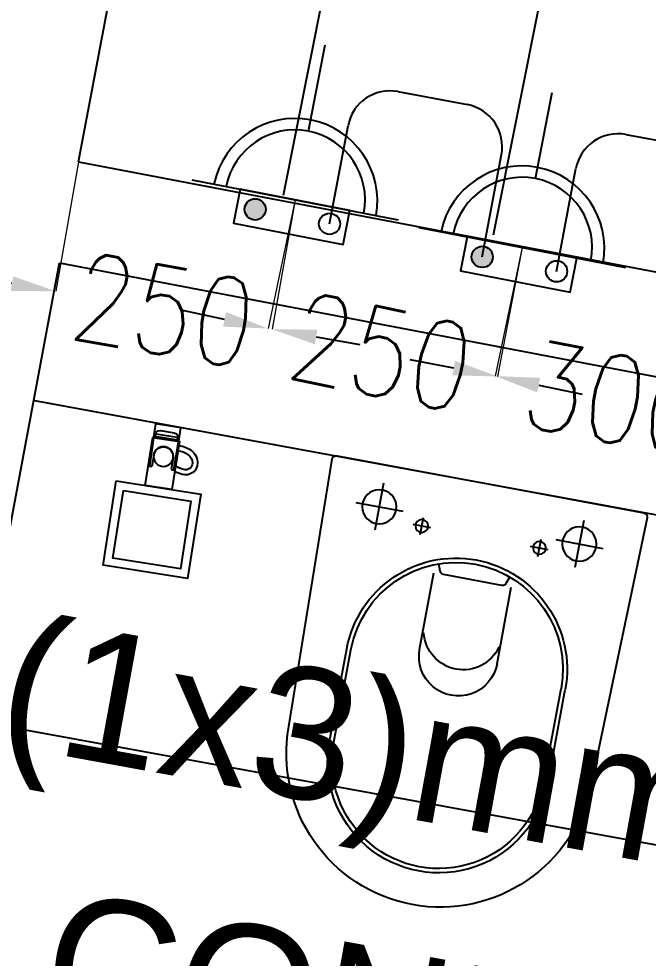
# Model space of a CAD drawing. Extents: x -678889171 to 586587, y -792238163 to 335485.
# Drawn here: x 57280 to 58016, y 30648 to 31747 of the extents above; entities that cross this region are included whole.
import ezdxf
from ezdxf import colors
from ezdxf.entities.mleader import LeaderData, LeaderLine
from ezdxf.math import Vec2, Vec3

# ---------------------------------------------------------------- set-up
doc = ezdxf.new("R2010")
doc.units = 0
doc.header["$MEASUREMENT"] = 0
doc.set_wipeout_variables(frame=1)
doc.layers.get('Defpoints').update_dxf_attribs({"color": 252})
for name, color, linetype in [('1', 8, 'Continuous'), ('E-POW-BLOCK', 4, 'Continuous'), ('E-TEXT', 3, 'Continuous'), ('XR-A-9TH-FLOOR$0$A-ANNO-SYMB', 252, 'Continuous'), ('XR-Typ21$0$A-WALL', 252, 'Continuous'), ('XR-Typ21$0$I-FURN', 252, 'Continuous'), ('XR-Typ21$0$XR-A-2ND-FURN$0$XR-A-TYP-2-3-5-6-7-9$0$A-FURN-SANT', 252, 'Continuous')]:
    doc.layers.add(name, color=color, linetype=linetype)
doc.styles.get("Standard").update_dxf_attribs({"font": 'arial.ttf'})
doc.styles.add('Work$0$E-M.MODUL', font='romans.shx', dxfattribs={"width": 0.8})
doc.dimstyles.new('Work$0$S-DIM', dxfattribs={"dimscale": 500, "dimtxt": 0.2065, "dimasz": 0.104, "dimexe": 0, "dimexo": 0, "dimgap": 0, "dimtad": 0, "dimdec": 0, "dimzin": 0, "dimdsep": 46, "dimtxsty": 'Work$0$E-M.MODUL', "dimcen": 0.25, "dimclrd": 5, "dimclre": 5, "dimclrt": 1, "dimadec": 0, "dimazin": 0, "dimtfac": 1, "dimtdec": 0, "dimtofl": 0, "dimtmove": 0, "dimatfit": 3, "dimfxl": 1, "dimtolj": 1, "dimtzin": 0, "dimlwe": 13, "dimarcsym": 0})

# ---------------------------------------------------------------- blocks, each defined once
blk = doc.blocks.new('SO1 WP')
at = {"layer": 'E-POW-BLOCK'}
h = blk.add_hatch(color=3, dxfattribs=at)
h.dxf.hatch_style = 1
edge = h.paths.add_edge_path()
edge.add_arc((-0.1064295025979398, -0.0481463273482458), 0.03025259035537483, 0, 360)
at = {"layer": 'E-POW-BLOCK', "color": 3}
for p, q in [((1.4210854715202e-14, 0.2000001000000591), (0, 0.4500002250000605)), ((-0.3000001499999954, 7.105427357601002e-14), (0.3000001499999954, 1.598721155460225e-14))]:
    blk.add_line(p, q, dxfattribs=at)
blk.add_lwpolyline([(0.1593095883453804, 4.352074256530614e-14), (-0.1593095883453804, 4.352074256530614e-14), (-0.1593095883453804, -0.09876317676643558), (0.1593095883453804, -0.09876317676643558)], close=True, dxfattribs=at)
for centre in [(-0.1064295025979398, -0.0481463273482458), (0.1096454942411166, -0.0481463273482458)]:
    blk.add_circle(centre, 0.03025259035537483, dxfattribs=at)
for centre, radius, start, end in [((0, -0.002806461197749854), 0.2353418572437975, 0.6832706906615592, 179.3167293093385), ((0, 1.598721155460225e-14), 0.2000001000000002, 0, 180)]:
    blk.add_arc(centre, radius, start, end, dxfattribs=at)
blk = doc.blocks.new('*D3240')
at = {"layer": '1', "color": 5, "lineweight": 13, "transparency": 16777216}
for p, q in [((57868.95037616943, 31479.57545888209), (57840.11610276866, 31328.69760540619)), ((58145.25315143321, 31426.77122300649), (58116.41887803245, 31275.89336953058))]:
    blk.add_line(p, q, dxfattribs=at)
at = {"layer": '1', "color": 5, "lineweight": -2, "transparency": 16777216}
for p, q in [((57789.04045754941, 31338.45867427378), (57737.96481233017, 31348.21974314137)), ((58167.49452325169, 31266.132300663), (58218.57016847093, 31256.37123179541))]:
    blk.add_line(p, q, dxfattribs=at)
at = {"layer": '1', "color": 5, "transparency": 16777216}
for points in [[(57790.66730236068, 31346.97128181031), (57787.41361273815, 31329.94606673724), (57840.11610276866, 31328.69760540619)], [(58169.12136806296, 31274.64490819953), (58165.86767844042, 31257.61969312646), (58116.41887803245, 31275.89336953058)]]:
    blk.add_solid(points, dxfattribs=at)
at = {"layer": 'Defpoints', "color": 0, "transparency": 16777216}
for p in [(57868.95037616943, 31479.57545888209, 0.0002706056242763123), (58145.25315143321, 31426.77122300649, 0.0002706056242763122), (57840.11610276866, 31328.69760540619)]:
    blk.add_point(p, dxfattribs=at)
at = {"layer": '1', "color": 1, "transparency": 16777216, "insert": (57978.26749040055, 31302.29548746839), "char_height": 103.25, "attachment_point": 5, "rotation": 349.18066051705796, "style": 'Work$0$E-M.MODUL'}
blk.add_mtext('\\A1;300', dxfattribs=at)
blk = doc.blocks.new('*D3241')
at = {"layer": '1', "color": 5, "lineweight": 13, "transparency": 16777216}
for p, q in [((57603.3689346478, 31535.15764218355), (57571.88917317989, 31384.74180867696)), ((57868.95037616938, 31479.57545888211), (57837.47061470148, 31329.15962537552))]:
    blk.add_line(p, q, dxfattribs=at)
at = {"layer": '1', "color": 5, "lineweight": -2, "transparency": 16777216}
for p, q in [((57520.9918827495, 31395.3938426069), (57470.09459231911, 31406.04587653683)), ((57888.36790513188, 31318.50759144559), (57939.26519556226, 31307.85555751566))]:
    blk.add_line(p, q, dxfattribs=at)
at = {"layer": '1', "color": 5, "transparency": 16777216}
for points in [[(57522.76722173782, 31403.8767243453), (57519.21654376118, 31386.9109608685), (57571.88917317989, 31384.74180867696)], [(57890.1432441202, 31326.99047318399), (57886.59256614355, 31310.02470970719), (57837.47061470148, 31329.15962537552)]]:
    blk.add_solid(points, dxfattribs=at)
at = {"layer": 'Defpoints', "color": 0, "transparency": 16777216}
for p in [(57603.3689346478, 31535.15764218355, 4.235756616695203e-06), (57868.95037616938, 31479.57545888211), (57571.88917317989, 31384.74180867696)]:
    blk.add_point(p, dxfattribs=at)
at = {"layer": '1', "color": 1, "transparency": 16777216, "insert": (57704.67989394069, 31356.95071702624), "char_height": 103.25, "attachment_point": 5, "rotation": 348.17946861281234, "style": 'Work$0$E-M.MODUL'}
blk.add_mtext('\\A1;250', dxfattribs=at)
blk = doc.blocks.new('*D3242')
at = {"layer": '1', "color": 5, "lineweight": 13, "transparency": 16777216}
for p, q in [((57350.08578882369, 31579.56340666041), (57323.56244097132, 31428.27861152224)), ((57603.3689346478, 31535.15764218355), (57576.84558679543, 31383.87284704538))]:
    blk.add_line(p, q, dxfattribs=at)
at = {"layer": '1', "color": 5, "lineweight": -2, "transparency": 16777216}
for p, q in [((57272.34364778923, 31437.25832337567), (57221.12485460715, 31446.23803522911)), ((57628.06437997751, 31374.89313519194), (57679.28317315959, 31365.9134233385))]:
    blk.add_line(p, q, dxfattribs=at)
at = {"layer": '1', "color": 5, "transparency": 16777216}
for points in [[(57273.84026643147, 31445.79478890602), (57270.84702914699, 31428.72185784532), (57323.56244097132, 31428.27861152224)], [(57629.56099861975, 31383.42960072228), (57626.56776133527, 31366.35666966159), (57576.84558679543, 31383.87284704538)]]:
    blk.add_solid(points, dxfattribs=at)
at = {"layer": 'Defpoints', "color": 0, "transparency": 16777216}
for p in [(57350.08578882369, 31579.56340666041), (57603.3689346478, 31535.15764218355), (57576.84558679543, 31383.87284704538)]:
    blk.add_point(p, dxfattribs=at)
at = {"layer": '1', "color": 1, "transparency": 16777216, "insert": (57450.20401388338, 31406.0757292838), "char_height": 103.25, "attachment_point": 5, "rotation": 350.05592977468996, "style": 'Work$0$E-M.MODUL'}
blk.add_mtext('\\A1;250', dxfattribs=at)
blk = doc.blocks.new('XR-Typ21$0$XR-A-2ND-FURN$0$XR-A-TYP-2-3-5-6-7-9$0$XREF_3BR$0$YHFH')
at = {"layer": 'XR-Typ21$0$XR-A-2ND-FURN$0$XR-A-TYP-2-3-5-6-7-9$0$A-FURN-SANT', "ltscale": 2}
for p, q in [((3812.90472576637, 8625.995324063944), (3812.904725766377, 8570.117917724765)), ((3784.966022596782, 8598.056620894346), (3840.843428935972, 8598.056620894346)), ((3825.904725766384, 8534.181573006), (3825.904725766377, 8555.194427499518)), ((3836.16129576417, 8545.05662089435), (3815.686777925352, 8545.05662089435)), ((3825.904725766377, 8415.931668782698), (3825.904725766391, 8394.91881428918)), ((3836.16129576417, 8405.056620894346), (3815.686777925352, 8405.056620894346)), ((3812.904725766377, 8387.995324063944), (3812.90472576637, 8332.117917724761)), ((3784.966022596775, 8360.056620894346), (3840.843428935972, 8360.05662089435))]:
    blk.add_line(p, q, dxfattribs=at)
at = {"layer": 'XR-Typ21$0$XR-A-2ND-FURN$0$XR-A-TYP-2-3-5-6-7-9$0$A-FURN-SANT'}
for p, q in [((4093.318152924556, 8605.058062821507), (3983.318152924548, 8605.058062821507)), ((4093.31815292457, 8600.020741005119), (3983.318152924563, 8600.020741005115)), ((3873.75536358649, 8514.413557714804), (3865.712571836673, 8517.30256822177)), ((3968.296556060784, 8521.089024017667), (3877.06507869481, 8521.089024017667)), ((3877.06507869481, 8440.408196160875), (3877.065078694795, 8509.707929490556)), ((3873.755363586482, 8435.702567936612), (3865.712571836673, 8432.813557429654)), ((3968.296556060799, 8429.027101633757), (3877.06507869481, 8429.027101633761)), ((4093.318152924548, 8350.09538463789), (3983.318152924548, 8350.09538463789)), ((4093.318152924563, 8345.058062821503), (3983.318152924563, 8345.058062821503))]:
    blk.add_line(p, q, dxfattribs=at)
blk.add_lwpolyline([(3763.316938493008, 8292.557846203475, 0.4205564397225085), (3768.424772246864, 8287.558814909691), (4084.982381773851, 8295.065756483677, 0.9907966345221424), (4084.982381344111, 8655.05036917179), (3768.331118112881, 8662.558433476304, 0.4142021840473481), (3763.33111811665, 8657.558627717262)], format="xyb", close=True, dxfattribs=at)
for centre, radius in [((3812.904725766384, 8598.056620894356), 19.99999999999998), ((3825.904725766391, 8545.056620894356), 7.499999999999996), ((3825.904725766384, 8405.056620894353), 7.499999999999996), ((3812.904725766384, 8360.056620894367), 19.99999999999998)]:
    blk.add_circle(centre, radius, dxfattribs=at)
for centre, radius, start, end in [((3983.318152924556, 8475.058062821507), 129.9999999999999, 90, 270), ((4093.31815292457, 8475.058062821514), 129.9999999999999, 270, 90), ((3983.318152924556, 8475.058062821507), 124.9626781836075, 90, 270), ((4093.31815292457, 8475.058062821514), 124.9626781836075, 270, 90), ((3937.121731793326, 8475.05806282572), 46.03096119195252, 284.2033058497992, 75.79669414974553), ((3968.296556060784, 8475.05806282572), 46.03096119195252, 270, 90), ((3872.065078694781, 8509.707929490556), 4.999999999999996, 2.08440831604393e-10, 70.24146117172594), ((3872.06507869481, 8440.408196160879), 4.999999999999996, 289.7585388287368, 2.08440831604393e-10)]:
    blk.add_arc(centre, radius, start, end, dxfattribs=at)
blk = doc.blocks.new('XR-Typ21$0$XR-A-2ND-FURN$0$XR-A-TYP-2-3-5-6-7-9$0$Main builing-00$0$210915_PA_Layout$0$Xref_Tower B_01-09F|Gutter1')
blk.add_wipeout([(-3.5335283912730625e-15, 5.218048215738236e-15), (-3.536221063206738e-15, -0.09999999999999443), (0.09999999999999588, -0.09999999999999443), (0.09999999999999588, 5.218048215738236e-15)]).dxf.layer = 'XR-Typ21$0$XR-A-2ND-FURN$0$XR-A-TYP-2-3-5-6-7-9$0$A-FURN-SANT'
at = {"layer": 'XR-Typ21$0$XR-A-2ND-FURN$0$XR-A-TYP-2-3-5-6-7-9$0$A-FURN-SANT'}
for points in [[(-3.552713678800501e-15, 2.131628207280301e-14), (0.09999999999999432, 3.552713678800501e-14), (0.09999999999998721, -0.09999999999998721), (3.552713678800501e-15, -0.09999999999999432)], [(0.009999999999990905, -0.009999999999969589), (0.0899999999999892, -0.009999999999962483), (0.0899999999999892, -0.0899999999999821), (0.009999999999994458, -0.09000000000000341)]]:
    blk.add_lwpolyline(points, close=True, dxfattribs=at)
blk = doc.blocks.new('XR-Typ21$0$XR-A-2ND-FURN$0$XR-A-TYP-2-3-5-6-7-9$0$Main builing-00$0$210915_PA_Layout$0$A$C42064D30')
blk.add_wipeout([(15.733731434197349, -72.89869570488372), (15.733731434197347, -16.17671107478924), (14.843610379742755, -15.63896202632003), (14.843610379742755, 2.842170943040401e-14), (-14.999999999991685, 2.842170943040401e-14), (-14.84361037972565, -15.63896202631797), (-15.733731434184383, -16.17671107478924), (-15.733731434184383, -20.898287910705946), (-19.525531436030697, -20.98859253499512), (-24.6703164090636, -21.757753153135013), (-29.65303336820925, -23.417470579537095), (-34.11116686996726, -26.17771956409652), (-37.542189475590625, -29.89254255492439), (-40.13440322998623, -34.8141498868566), (-40.84719156921346, -39.28245073441954), (-40.39353715866314, -43.426931601156255), (-38.83824777124856, -47.118147472297935), (-36.37574672580065, -50.09700087441102), (-33.006034022302856, -52.16924130778352), (-28.53458917889419, -53.658688753232354), (-23.933528789600988, -53.52916076089544), (-19.13814224457729, -52.6873117883145), (-15.733731434184381, -51.74716434837318), (-15.733731434184381, -45.48286272738125), (-19.52689171911802, -46.53531299559798), (-24.970355993506416, -47.57145395667548), (-28.85862804357654, -47.57145395667548), (-31.126705770210066, -46.53531299559798), (-33.39478349684774, -44.527836558394455), (-34.62603401957997, -41.54894166749679), (-34.62603401957997, -37.98729527746728), (-33.783630134472354, -35.26745637122792), (-32.228340747074334, -32.48285346882787), (-29.830647474552123, -30.475377031630558), (-26.07208813344629, -28.467900594427036), (-21.924682154703397, -27.36699563718159), (-17.582852857162706, -26.78416116048163), (-15.733731434184383, -26.898776082637895), (-15.733731434184383, -20.898287910705946), (-15.733731434184381, -72.89869570488372)]).dxf.layer = 'XR-Typ21$0$XR-A-2ND-FURN$0$XR-A-TYP-2-3-5-6-7-9$0$A-FURN-SANT'
at = {"layer": 'XR-Typ21$0$XR-A-2ND-FURN$0$XR-A-TYP-2-3-5-6-7-9$0$A-FURN-SANT'}
for points in [[(-11.5, -49.99999999999272), (-14.5, -49.99999999998545), (-15, 1.455191522836685e-11), (15, 0), (14.5, -49.99999999999272), (11.5, -49.99999999999272)], [(-14.8436103797394, -15.63896202630713), (-15, 1.455191522836685e-11), (15, 0), (14.84361037973576, -15.63896202632168)], [(15.73373143418576, -16.17671107478236), (-15.73373143419303, -16.17671107477508)], [(-13.48002245897806, -14.81517732508655), (13.48002245897078, -14.81517732509383)], [(-12.37143378004839, -11.78954677021829), (12.37143378004112, -11.78954677021829)], [(-11.50000000000364, -36.39478649107332), (-11.5, -49.99999999999272)], [(11.5, -36.39478649108787), (11.5, -49.99999999999272)]]:
    blk.add_lwpolyline(points, dxfattribs=at)
blk.add_lwpolyline([(-15.73373143419303, -72.89869570486917), (15.73373143418576, -72.89869570487645), (15.73373143418576, -16.17671107478236), (13.48002245897078, -14.81517732509383), (12.37143378004112, -11.78954677021829), (12.94691208813674, -11.18102189560886), (12.94691208813674, -9.340956844011089), (10.9179794548545, -7.564353653237049), (8.159889159451268, -6.898122888465878), (-8.159889159454906, -6.898122888458602), (-10.91797945486178, -7.564353653229773), (-12.94691208814038, -9.340956843996537), (-12.94691208814038, -11.18102189560159), (-12.37143378004839, -11.78954677021829), (-13.48002245897806, -14.81517732508655), (-15.73373143419303, -16.17671107477508)], close=True, dxfattribs=at)
for points in [[(-15.57976181172853, -20.89828791069885, 0.1279762111979393), (-30.6985572344056, -24.01378151881363, 0.2508315845089495), (-40.63757921411161, -37.89220330433454, 0.4874549914830265), (-25.17705356776423, -53.60950098125613, 0.04063455415755451), (-15.73373143419667, -51.74716434835864, 0.04063455415755451)], [(-15.73373143419303, -26.89877608262759, 0.1295661006223618), (-28.04674823925598, -29.3959659316024, 0.2508315845089706), (-34.68817677248444, -38.66977039955236, 0.4874549914829757), (-25.85652653150828, -47.64809875598439, 0.04865471333944568), (-15.73373143419303, -45.4828627273746, 0.04442069291915529)]]:
    blk.add_lwpolyline(points, format="xyb", dxfattribs=at)
blk.add_circle((0, -36.39478649108059), 11.5, dxfattribs=at)
blk.add_arc((0, -36.39478649108059), 11.5, 0, 180, dxfattribs=at)
blk = doc.blocks.new('XR-Typ21')
at = {"layer": 'XR-Typ21$0$A-WALL'}
for p, q in [((60150.52043787298, 18057.44742105113), (60278.81050620085, 18736.3738634586)), ((60150.52043787298, 18057.44742105113), (63097.46366505123, 17495.6747560419)), ((59921.81518490435, 16836.35444337273), (60128.3612644059, 17939.51069356797)), ((60128.36126440589, 17939.51069356797), (61243.57859432177, 17726.91799557724))]:
    blk.add_line(p, q, dxfattribs=at)
at = {"layer": 'XR-Typ21$0$I-FURN'}
for p, q in [((60762.64692080021, 19882.93349564075, 1.943052552342014e-07), (60389.84379923344, 18018.28221988678, -1.308736935435377e-08)), ((60958.80078971386, 19589.3943669796, 1.943052552342014e-07), (60635.42271459103, 17971.67237401009, -1.110729894729787e-07))]:
    blk.add_line(p, q, dxfattribs=at)
at = {"layer": 'XR-Typ21$0$XR-A-2ND-FURN$0$XR-A-TYP-2-3-5-6-7-9$0$A-FURN-SANT'}
blk.add_line((60099.10154355061, 17778.30768339471, -2.093535180776314e-05), (61007.69077799217, 17611.45438651812, 3.745830009790407e-05), dxfattribs=at)
at = {"layer": 'XR-Typ21$0$XR-A-2ND-FURN$0$XR-A-TYP-2-3-5-6-7-9$0$A-FURN-SANT', "extrusion": (-1.047394318741686e-06, 1.985085974259555e-07, 0.9999999999994319), "xscale": -1, "rotation": 79.4582368851853}
blk.add_blockref('XR-Typ21$0$XR-A-2ND-FURN$0$XR-A-TYP-2-3-5-6-7-9$0$XREF_3BR$0$YHFH', (69652.87843095174, 19829.65654695925, -0.05998294097387307), dxfattribs=at)
blk.add_blockref('XR-Typ21$0$XR-A-2ND-FURN$0$XR-A-TYP-2-3-5-6-7-9$0$XREF_3BR$0$YHFH', (69652.87843095174, 19829.65654695925, -0.05998294097387307), dxfattribs=at)
at = {"layer": 'XR-Typ21$0$XR-A-2ND-FURN$0$XR-A-TYP-2-3-5-6-7-9$0$A-FURN-SANT', "extrusion": (-2.189001083405067e-07, 3.410753288230253e-08, -0.9999999999999756), "xscale": -1000.000000000033, "yscale": 1000.000000000033, "zscale": -1000.000000000033, "rotation": 8.955876181805742}
blk.add_blockref('XR-Typ21$0$XR-A-2ND-FURN$0$XR-A-TYP-2-3-5-6-7-9$0$Main builing-00$0$210915_PA_Layout$0$Xref_Tower B_01-09F|Gutter1', (-60194.81329137445, 17684.5437105101, -0.01222053372353417), dxfattribs=at)
at = {"layer": 'XR-Typ21$0$XR-A-2ND-FURN$0$XR-A-TYP-2-3-5-6-7-9$0$A-FURN-SANT', "extrusion": (2.189001083405074e-07, -3.410753288229843e-08, 0.9999999999999756), "xscale": -0.9999999999999999, "rotation": 351.0441238181945}
blk.add_blockref('XR-Typ21$0$XR-A-2ND-FURN$0$XR-A-TYP-2-3-5-6-7-9$0$Main builing-00$0$210915_PA_Layout$0$A$C42064D30', (60255.55213515001, 17748.76996931771, 0.01222053372397791), dxfattribs=at)
at = {"layer": 'XR-Typ21$0$XR-A-2ND-FURN$0$XR-A-TYP-2-3-5-6-7-9$0$A-FURN-SANT'}
blk.add_line((60099.10154355064, 17778.30768339492, -2.09353518077078e-05), (61216.63924983673, 17573.08309603787, 5.088710143066827e-05), dxfattribs=at)
at = {"layer": 'XR-Typ21$0$XR-A-2ND-FURN$0$XR-A-TYP-2-3-5-6-7-9$0$A-FURN-SANT', "extrusion": (-2.189001083405067e-07, 3.410753288230253e-08, -0.9999999999999756), "xscale": -1000.000000000033, "yscale": 1000.000000000033, "zscale": -1000.000000000033, "rotation": 8.955876181805742}
blk.add_blockref('XR-Typ21$0$XR-A-2ND-FURN$0$XR-A-TYP-2-3-5-6-7-9$0$Main builing-00$0$210915_PA_Layout$0$Xref_Tower B_01-09F|Gutter1', (-60194.81329137445, 17684.5437105101, -0.01222053372353417), dxfattribs=at)
at = {"layer": 'XR-Typ21$0$XR-A-2ND-FURN$0$XR-A-TYP-2-3-5-6-7-9$0$A-FURN-SANT', "extrusion": (2.189001083405074e-07, -3.410753288229843e-08, 0.9999999999999756), "xscale": -0.9999999999999999, "rotation": 351.0441238181945}
blk.add_blockref('XR-Typ21$0$XR-A-2ND-FURN$0$XR-A-TYP-2-3-5-6-7-9$0$Main builing-00$0$210915_PA_Layout$0$A$C42064D30', (60255.55213515001, 17748.76996931771, 0.01222053372397791), dxfattribs=at)

msp = doc.modelspace()

# ---------------------------------------------------------------- block references
at = {"layer": 'XR-A-9TH-FLOOR$0$A-ANNO-SYMB'}
msp.add_blockref('XR-Typ21', (-2800.434649049275, 13522.11598560929), dxfattribs=at)

# ---------------------------------------------------------------- next in the draw order: linework, layer by layer
at = {"layer": '1', "color": 4}
for p, q in [((57723.75188040212, 31661.86207045515), (57804.97273605826, 31646.57379168311)), ((57643.76285296, 31507.20649861733, 4.235756616707224e-06), (57665.36566760487, 31621.97410039896, 1.269840149553583e-06)), ((57990.34980715552, 31611.68008959159), (58081.42012563549, 31594.53783708102)), ((57822.33155323824, 31468.49869166069, 0.0002706056242762489), (57844.86070611447, 31588.18757888601, 7.876023232195051e-05)), ((57909.34429448159, 31451.6243153159, 0.0002706056242763599), (57931.96359435839, 31571.79211953544, 7.853744128238915e-05))]:
    msp.add_line(p, q, dxfattribs=at)
at = {"layer": '1', "color": 4, "extrusion": (4.697962265744091e-09, 2.495850061037309e-08, 0.9999999999999997)}
msp.add_arc((57714.50275903157, 31612.72497902844, 0.001061416611982305), 50, 79.33989212134195, 169.3398921206526, dxfattribs=at)
at = {"layer": '1', "color": 4, "extrusion": (2.913851791664053e-07, 1.548019494558354e-06, 0.9999999999987593)}
msp.add_arc((57795.72361468542, 31597.43670019247, 0.06583302550291041), 50, 349.3398921206397, 79.33989212131699, dxfattribs=at)
at = {"layer": '1', "color": 4, "extrusion": (2.905609306193497e-07, 1.543640573083009e-06, 0.9999999999987665)}
msp.add_arc((57981.10068578262, 31562.54299810122, 0.06564680197652263), 50, 79.33989212131705, 169.3398921206525, dxfattribs=at)

# ---------------------------------------------------------------- next in the draw order: block references
at = {"layer": 'E-POW-BLOCK'}
for p, xscale, yscale, zscale, rotation in [((57603.36893464779, 31535.15764218353, 4.235756622526496e-06), 410.1995351285416, 410.1995351285416, 410.1995351285416, 349.0248664474272), ((57868.95037616944, 31479.57545888209, 0.0002706056242821433), 410.1995351285418, 410.1995351285418, 410.1995351285418, 349.0248664474273)]:
    msp.add_blockref('SO1 WP', p, dxfattribs=dict(at, xscale=xscale, yscale=yscale, zscale=zscale, rotation=rotation))

# ---------------------------------------------------------------- next in the draw order: dimensions: what is measured, and where the dimension line sits
at = {"layer": '1', "color": 2}
for p1, p2, distance, text, picture, middle in [((57350.08578882369, 31579.56340666041), (57603.36893464779, 31535.15764218355), -153.59224336305294, '250', '*D3242', (57450.20401388338, 31406.0757292838)), ((57868.95037616938, 31479.57545888211), (57603.36893464779, 31535.15764218355, 4.235756616695203e-06), 153.67465097262354, '250', '*D3241', (57704.67989394069, 31356.95071702624)), ((58145.25315143322, 31426.77122300649, 0.0002706056242763122), (57868.95037616944, 31479.5754588821, 0.0002706056242763123), 153.60840469209225, '300', '*D3240', (57978.26749040055, 31302.29548746839))]:
    dim = msp.add_aligned_dim(p1=p1, p2=p2, distance=distance, text=text, dimstyle='Work$0$S-DIM', dxfattribs=at)
    dim.commit()
    dim.dimension.update_dxf_attribs({"geometry": picture, "text_midpoint": middle})

# ---------------------------------------------------------------- next in the draw order: leaders
at = {"layer": 'E-TEXT', "color": 30}
ml = msp.add_multileader_mtext('Standard', dxfattribs=at)
ml.set_content('\\C30;CT6/DP-T-8 {\\A1;3(1x3)mm\\H0.7x;\\S2^ ;\\H1.42857x; \\P∅ 25 mm PVC CONDUIT}', color=3)
ml.set_leader_properties(color=30)
ml.build(insert=Vec2(0, 0))
ml.multileader.update_dxf_attribs({"text_right_attachment_type": 6, "dogleg_length": 0.2763936738358556, "arrow_head_size": 153.5520410199195, "scale": 2})
ctx = ml.context
ctx.base_point, ctx.scale, ctx.char_height, ctx.arrow_head_size, ctx.landing_gap_size, ctx.plane_origin, ctx.plane_x_axis, ctx.plane_y_axis = Vec3(57584.52246828346, 30215.717954547, -1.78122063396889e-05), 2, 153.5520410199195, 153.5520410199195, 3.071040820398391, Vec3(56868.34858725438, 42229.6920606493, 2.83454614800234e-05), Vec3(0.9837534464715342, -0.1795248076322006, 3.477911888746864e-09), Vec3(0.1795248076322006, 0.9837534464715342, 4.7996689140011e-09)
ctx.right_attachment = 6
notes = []
notes.append((ctx, [(1, (1, 1, 0), (59939.71955883632, 29679.79829582723, -9.920572353451532e-06), (-0.9837534464715341, 0.1795248076322005, -3.477911888746862e-09), 0.5527873476717117, [(1, [(60353.41007710135, 31467.39219752678, -8.243648372214927e-07)], 0, [])])]))
ctx.mtext.insert, ctx.mtext.text_direction, ctx.mtext.rotation, ctx.mtext.width, ctx.mtext.defined_height, ctx.mtext.flow_direction, ctx.mtext.extrusion = Vec3(57601.88152773306, 30293.73499255627, -1.741819559599323e-05), Vec3(0.9837534464715342, -0.1795248076322006, 3.477911888746863e-09), 6.102681917348368, 2517.586958115766, 582.9320752441895, 5, Vec3(-4.283067445563336e-09, -4.097319373281774e-09, 1)
ml = msp.add_multileader_mtext('Standard', dxfattribs=at)
ml.set_content('\\C30;CT4/DP-T-8 {\\A1;3(1x3)mm\\H0.7x;\\S2^ ;\\H1.42857x; \\P∅ 25 mm PVC CONDUIT}', color=3)
ml.set_leader_properties(color=30)
ml.build(insert=Vec2(0, 0))
ml.multileader.update_dxf_attribs({"text_right_attachment_type": 6, "dogleg_length": 0.2763936738358556, "arrow_head_size": 153.5520410199195, "scale": 2})
ctx = ml.context
ctx.base_point, ctx.scale, ctx.char_height, ctx.arrow_head_size, ctx.landing_gap_size, ctx.plane_origin, ctx.plane_x_axis, ctx.plane_y_axis = Vec3(55956.79074360643, 31264.15052530097, -1.43648482901507e-05), 2, 153.5520410199195, 153.5520410199195, 3.071040820398391, Vec3(56523.65867726351, 41095.54820457371, 2.83454614800234e-05), Vec3(0.9837534464715342, -0.1795248076322006, 3.477911888746864e-09), Vec3(0.1795248076322006, 0.9837534464715342, 4.7996689140011e-09)
ctx.right_attachment = 6
notes.append((ctx, [(1, (1, 1, 0), (58311.98783415928, 30728.2308665812, -6.473214303913332e-06), (-0.9837534464715341, 0.1795248076322005, -3.477911888746862e-09), 0.5527873476717117, [(1, [(60152.51717677646, 31335.07088333165, 3.896314363085549e-06)], 0, [])])]))
ctx.mtext.insert, ctx.mtext.text_direction, ctx.mtext.rotation, ctx.mtext.width, ctx.mtext.defined_height, ctx.mtext.flow_direction, ctx.mtext.extrusion = Vec3(55974.14980305603, 31342.16756331025, -1.397083754645504e-05), Vec3(0.9837534464715342, -0.1795248076322006, 3.477911888746863e-09), 6.102681917348368, 2568.287834466819, 761.8961481351449, 5, Vec3(-4.283067445563336e-09, -4.097319373281774e-09, 1)
for ctx, leaders in notes:
    for number, flags, end, landing, length, lines in leaders:
        leader = LeaderData()
        leader.index, (leader.has_last_leader_line, leader.has_dogleg_vector, leader.attachment_direction) = number, flags
        leader.last_leader_point, leader.dogleg_vector, leader.dogleg_length = Vec3(end), Vec3(landing), length
        for number, points, colour, breaks in lines:
            line = LeaderLine()
            line.index, line.vertices, line.color, line.breaks = number, Vec3.list(points), colors.encode_raw_color(colour), breaks
            leader.lines.append(line)
        ctx.leaders.append(leader)

doc.saveas('drawing.dxf')
